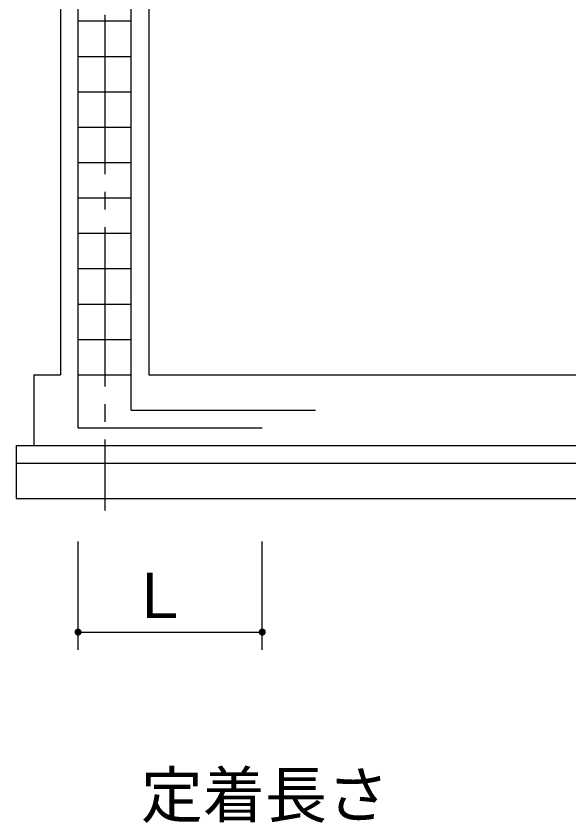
# Model space of a CAD drawing. Units: millimetres, scale not verified. Extents: x -14850 to 14850, y -10500 to 10500.
# Drawn here: x -408 to 1153, y -752 to 1528 of the extents above; entities that cross this region are included whole.
import ezdxf
from ezdxf.enums import TextEntityAlignment as Align

# ---------------------------------------------------------------- set-up
doc = ezdxf.new("R2010")
doc.units = ezdxf.units.MM
doc.header["$LTSCALE"] = 50
doc.linetypes.add('CHAIN2', pattern=[12, 9, -1, 1, -1])
doc.layers.add('0-2_機器', color=2, linetype='Continuous', lineweight=25)
doc.layers.add('0-5_製作', color=5, linetype='Continuous', lineweight=25)
doc.styles.add('ＭＳ ゴシック', font='')
doc.styles.get('ＭＳ ゴシック').set_extended_font_data('MS Gothic')

msp = doc.modelspace()

# ---------------------------------------------------------------- linework, layer by layer
at = {"layer": '0-2_機器', "linetype": 'CHAIN2'}
msp.add_line((-158.04, 3331.34), (-158.04, 130.61), dxfattribs=at)
at = {"layer": '0-2_機器', "color": 3}
for p, q in [((-233.04, 364.2), (-233.04, 3244.2)), ((-83.04, 414.2), (-83.04, 3194.2)), ((-233.04, 1514.21), (-83.04, 1514.21)), ((-233.04, 1414.21), (-83.04, 1414.21)), ((-233.04, 1314.2), (-83.04, 1314.2)), ((-233.04, 1214.2), (-83.04, 1214.2)), ((-233.04, 1114.21), (-83.04, 1114.21)), ((-233.04, 1014.21), (-83.04, 1014.21)), ((-233.04, 914.21), (-83.04, 914.21)), ((-233.04, 814.21), (-83.04, 814.21)), ((-233.04, 714.2), (-83.04, 714.2)), ((-233.04, 614.2), (-83.04, 614.2)), ((-233.04, 514.2), (-83.04, 514.2)), ((-83.04, 414.2), (436.96, 414.2)), ((-233.04, 364.2), (286.96, 364.2))]:
    msp.add_line(p, q, dxfattribs=at)
at = {"layer": '0-2_機器'}
for p, q in [((-283.04, 3094.2), (-283.04, 514.2)), ((-33.04, 3094.2), (-33.04, 514.2)), ((-358.04, 514.2), (-358.04, 314.2)), ((-358.04, 514.2), (-283.04, 514.2)), ((-33.04, 514.2), (2841.96, 514.2)), ((-408.04, 314.2), (2891.96, 314.2)), ((-408.04, 314.2), (-408.04, 164.2)), ((-408.04, 264.2), (2891.96, 264.2)), ((-408.04, 164.2), (2891.96, 164.2))]:
    msp.add_line(p, q, dxfattribs=at)
at = {"layer": '0-5_製作', "color": 2}
for p, q in [((-233.04, -263.06), (-233.04, 43.53)), ((286.96, -263.06), (286.96, 43.53)), ((-233.04, -213.06), (286.96, -213.06))]:
    msp.add_line(p, q, dxfattribs=at)
at = {"layer": '0-5_製作'}
for points in [[(-238.92, -204.97), (-233.04, -213.06), (-239.89, -205.77)], [(-238.92, -204.97), (-233.04, -203.06), (-233.04, -213.06)], [(-237.86, -204.3), (-233.04, -203.06), (-238.92, -204.97)], [(-236.72, -203.76), (-233.04, -203.06), (-237.86, -204.3)], [(-235.53, -203.37), (-233.04, -203.06), (-236.72, -203.76)], [(-234.29, -203.14), (-233.04, -203.06), (-235.53, -203.37)], [(-233.04, -203.06), (-223.04, -213.06), (-233.04, -213.06)], [(-232.41, -203.08), (-223.04, -213.06), (-233.04, -203.06)], [(-231.17, -203.24), (-223.04, -213.06), (-232.41, -203.08)], [(-231.17, -203.24), (-223.12, -211.81), (-223.04, -213.06)], [(-229.95, -203.55), (-223.12, -211.81), (-231.17, -203.24)], [(-229.95, -203.55), (-223.35, -210.57), (-223.12, -211.81)], [(-228.78, -204.01), (-223.35, -210.57), (-229.95, -203.55)], [(-228.78, -204.01), (-223.74, -209.38), (-223.35, -210.57)], [(-227.68, -204.62), (-223.74, -209.38), (-228.78, -204.01)], [(-227.68, -204.62), (-224.28, -208.24), (-223.74, -209.38)], [(-226.67, -205.35), (-224.28, -208.24), (-227.68, -204.62)], [(276.96, -213.06), (286.96, -203.06), (286.96, -213.06)], [(276.96, -213.06), (285.71, -203.14), (286.96, -203.06)], [(276.96, -213.06), (284.47, -203.37), (285.71, -203.14)], [(276.96, -213.06), (283.28, -203.76), (284.47, -203.37)], [(276.98, -212.43), (283.28, -203.76), (276.96, -213.06)], [(277.14, -211.19), (283.28, -203.76), (276.98, -212.43)], [(277.14, -211.19), (282.14, -204.3), (283.28, -203.76)], [(277.45, -209.97), (282.14, -204.3), (277.14, -211.19)], [(277.45, -209.97), (281.08, -204.97), (282.14, -204.3)], [(277.91, -208.8), (281.08, -204.97), (277.45, -209.97)], [(277.91, -208.8), (280.11, -205.77), (281.08, -204.97)], [(286.96, -203.06), (292.32, -204.62), (286.96, -213.06)], [(286.96, -203.06), (291.22, -204.01), (292.32, -204.62)], [(286.96, -203.06), (290.05, -203.55), (291.22, -204.01)], [(286.96, -203.06), (288.83, -203.24), (290.05, -203.55)], [(286.96, -203.06), (287.59, -203.08), (288.83, -203.24)], [(286.96, -213.06), (292.32, -204.62), (293.33, -205.35)], [(-243.02, -212.43), (-233.04, -213.06), (-243.04, -213.06)], [(-243.04, -213.06), (-234.91, -222.88), (-242.96, -214.31)], [(-243.04, -213.06), (-233.67, -223.04), (-234.91, -222.88)], [(-233.04, -213.06), (-233.67, -223.04), (-243.04, -213.06)], [(-242.86, -211.19), (-233.04, -213.06), (-243.02, -212.43)], [(-242.96, -214.31), (-236.13, -222.57), (-242.73, -215.55)], [(-242.96, -214.31), (-234.91, -222.88), (-236.13, -222.57)], [(-242.55, -209.97), (-233.04, -213.06), (-242.86, -211.19)], [(-242.73, -215.55), (-237.3, -222.11), (-242.34, -216.74)], [(-242.73, -215.55), (-236.13, -222.57), (-237.3, -222.11)], [(-242.09, -208.8), (-233.04, -213.06), (-242.55, -209.97)], [(-242.34, -216.74), (-238.4, -221.5), (-241.8, -217.88)], [(-242.34, -216.74), (-237.3, -222.11), (-238.4, -221.5)], [(-241.48, -207.7), (-233.04, -213.06), (-242.09, -208.8)], [(-241.8, -217.88), (-239.41, -220.76), (-241.13, -218.94)], [(-241.8, -217.88), (-238.4, -221.5), (-239.41, -220.76)], [(-240.75, -206.68), (-233.04, -213.06), (-241.48, -207.7)], [(-241.13, -218.94), (-239.41, -220.76), (-240.33, -219.9)], [(-239.89, -205.77), (-233.04, -213.06), (-240.75, -206.68)], [(-233.04, -213.06), (-233.04, -223.06), (-233.67, -223.04)], [(-233.04, -213.06), (-231.79, -222.98), (-233.04, -223.06)], [(-233.04, -213.06), (-230.55, -222.75), (-231.79, -222.98)], [(-233.04, -213.06), (-229.36, -222.36), (-230.55, -222.75)], [(-233.04, -213.06), (-228.22, -221.82), (-229.36, -222.36)], [(-233.04, -213.06), (-227.16, -221.15), (-228.22, -221.82)], [(-233.04, -213.06), (-226.19, -220.35), (-227.16, -221.15)], [(-233.04, -213.06), (-225.34, -219.43), (-226.19, -220.35)], [(-223.04, -213.06), (-225.34, -219.43), (-233.04, -213.06)], [(-226.67, -205.35), (-224.95, -207.18), (-224.28, -208.24)], [(-225.75, -206.21), (-224.95, -207.18), (-226.67, -205.35)], [(-223.04, -213.06), (-224.6, -218.42), (-225.34, -219.43)], [(-223.04, -213.06), (-223.99, -217.32), (-224.6, -218.42)], [(-223.04, -213.06), (-223.53, -216.15), (-223.99, -217.32)], [(-223.04, -213.06), (-223.22, -214.93), (-223.53, -216.15)], [(-223.04, -213.06), (-223.06, -213.69), (-223.22, -214.93)], [(280.59, -220.76), (276.96, -213.06), (286.96, -213.06)], [(279.67, -219.9), (276.96, -213.06), (280.59, -220.76)], [(278.87, -218.94), (276.96, -213.06), (279.67, -219.9)], [(278.2, -217.88), (276.96, -213.06), (278.87, -218.94)], [(277.66, -216.74), (276.96, -213.06), (278.2, -217.88)], [(277.27, -215.55), (276.96, -213.06), (277.66, -216.74)], [(277.04, -214.31), (276.96, -213.06), (277.27, -215.55)], [(278.52, -207.7), (280.11, -205.77), (277.91, -208.8)], [(278.52, -207.7), (279.25, -206.68), (280.11, -205.77)], [(280.59, -220.76), (286.96, -213.06), (281.6, -221.5)], [(281.6, -221.5), (286.96, -213.06), (282.7, -222.11)], [(282.7, -222.11), (286.96, -213.06), (283.87, -222.57)], [(283.87, -222.57), (286.96, -213.06), (285.09, -222.88)], [(285.09, -222.88), (286.96, -213.06), (286.33, -223.04)], [(286.33, -223.04), (286.96, -213.06), (286.96, -223.06)], [(286.96, -213.06), (293.33, -205.35), (294.25, -206.21)], [(286.96, -213.06), (294.25, -206.21), (295.05, -207.18)], [(286.96, -213.06), (295.05, -207.18), (295.72, -208.24)], [(286.96, -213.06), (295.72, -208.24), (296.26, -209.38)], [(286.96, -213.06), (296.26, -209.38), (296.65, -210.57)], [(286.96, -213.06), (296.65, -210.57), (296.88, -211.81)], [(286.96, -213.06), (296.88, -211.81), (296.96, -213.06)], [(289.45, -222.75), (286.96, -213.06), (296.96, -213.06)], [(288.21, -222.98), (286.96, -213.06), (289.45, -222.75)], [(286.96, -223.06), (286.96, -213.06), (288.21, -222.98)], [(289.45, -222.75), (296.96, -213.06), (296.94, -213.69)], [(289.45, -222.75), (296.94, -213.69), (290.64, -222.36)], [(290.64, -222.36), (296.94, -213.69), (296.78, -214.93)], [(290.64, -222.36), (296.78, -214.93), (291.78, -221.82)], [(291.78, -221.82), (296.78, -214.93), (296.47, -216.15)], [(291.78, -221.82), (296.47, -216.15), (292.84, -221.15)], [(292.84, -221.15), (296.47, -216.15), (296.01, -217.32)], [(292.84, -221.15), (296.01, -217.32), (293.81, -220.35)], [(293.81, -220.35), (296.01, -217.32), (295.4, -218.42)], [(293.81, -220.35), (295.4, -218.42), (294.66, -219.43)]]:
    msp.add_solid(points, dxfattribs=at)

# ---------------------------------------------------------------- texts
at = {"layer": '0-5_製作', "color": 4, "style": 'ＭＳ ゴシック'}
for s, p in [('Ｌ', (-92.16, -211.93)), ('定着長さ', (-55.79, -775.8))]:
    msp.add_text(s, height=128.4, dxfattribs=at).set_placement(p, align=Align.BOTTOM_LEFT)

doc.saveas('drawing.dxf')
